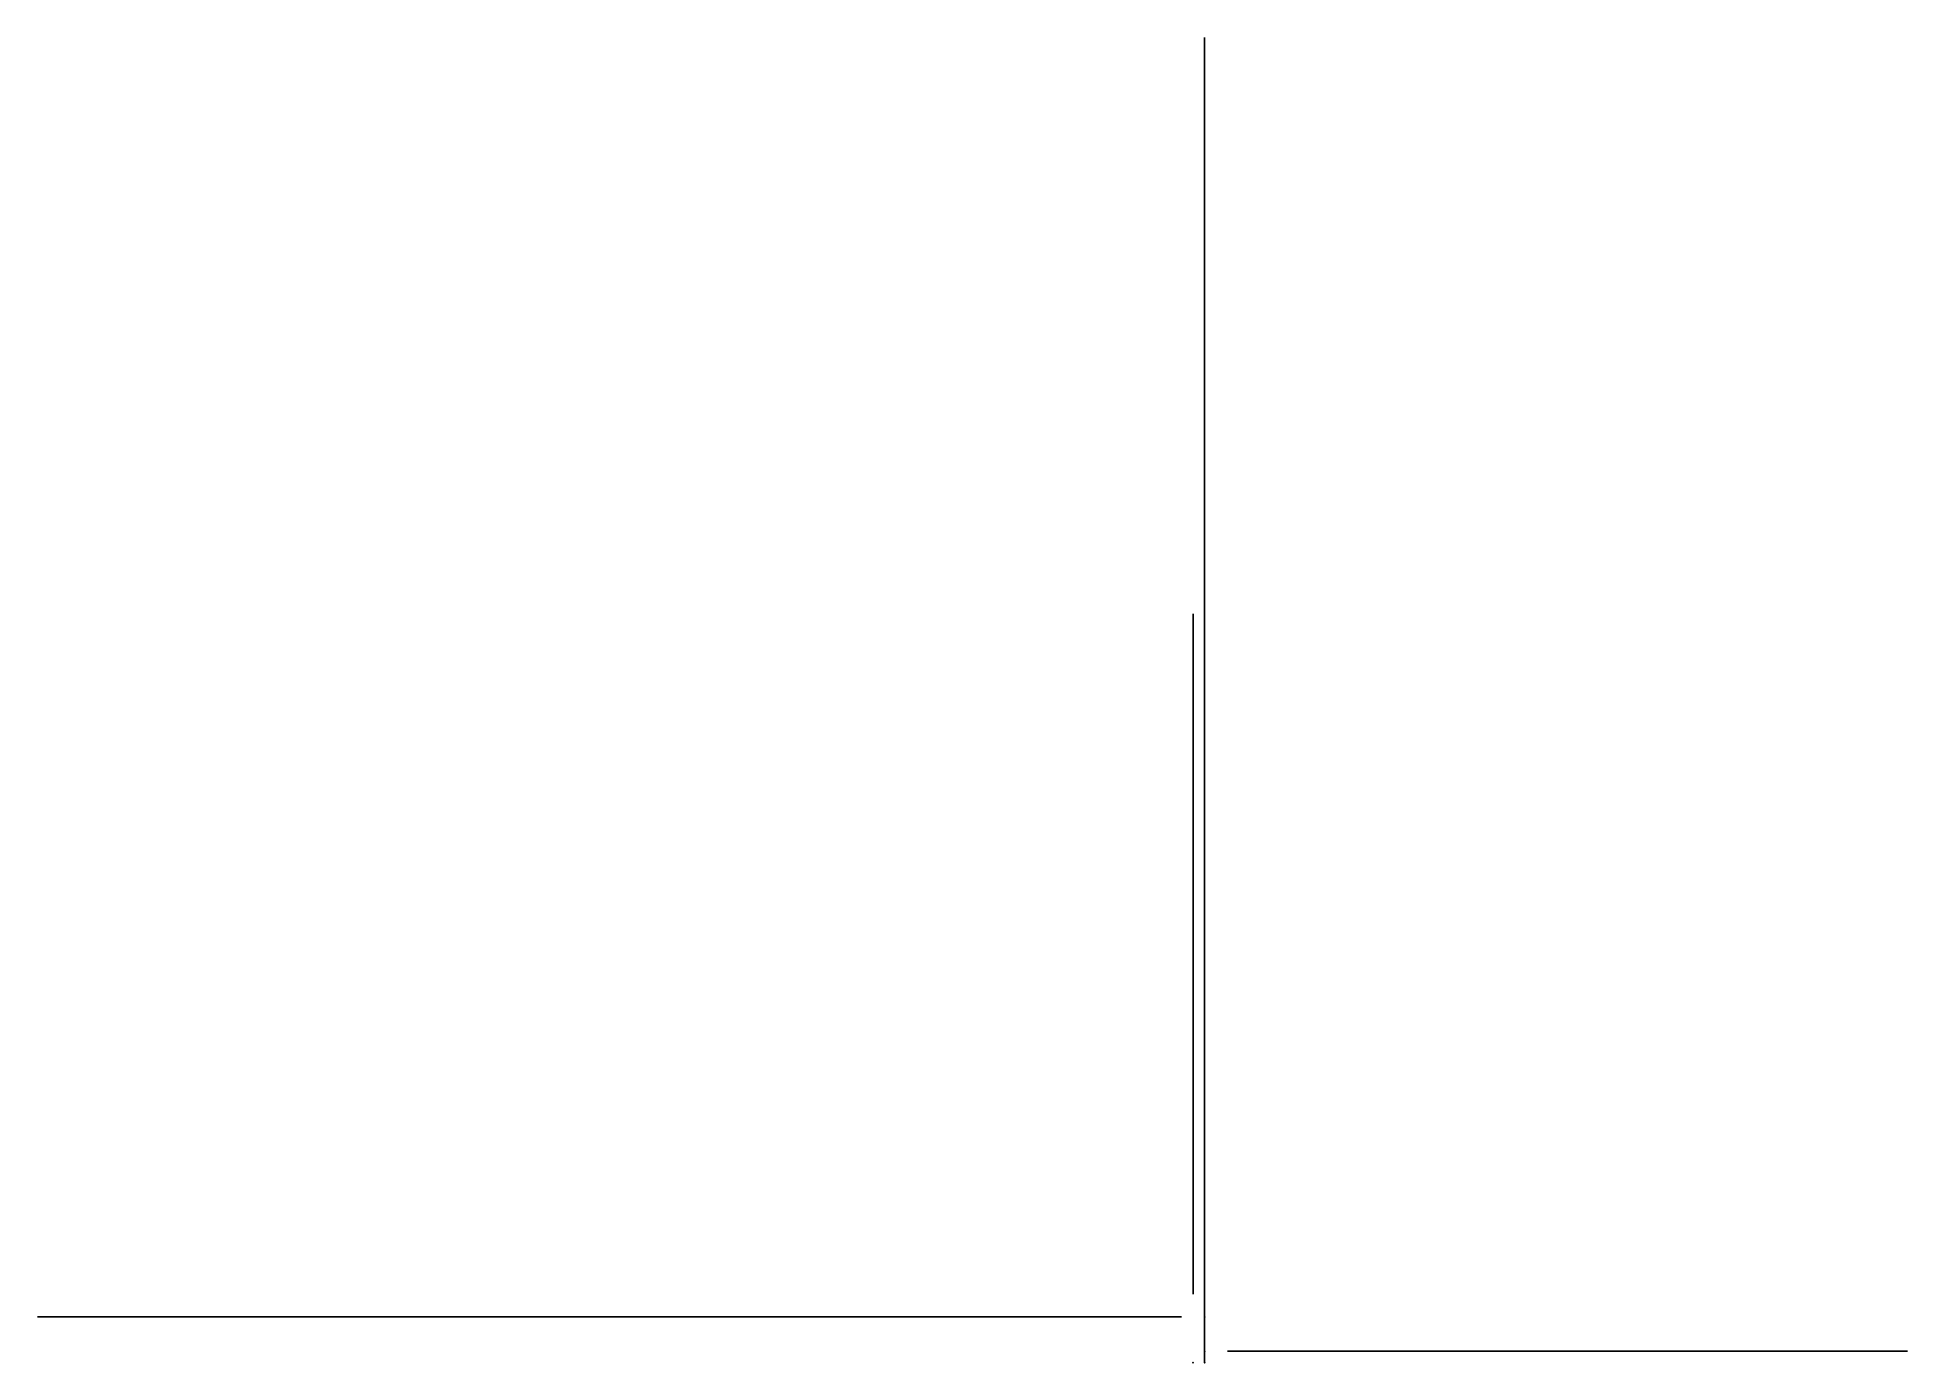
# Model space of a CAD drawing. Header units: centimetres. Extents: x -8.3 to 5, y 0 to 9.4.
import ezdxf

# ---------------------------------------------------------------- set-up
doc = ezdxf.new("R2010")
doc.units = ezdxf.units.CM
doc.header["$MEASUREMENT"] = 0
for name, color, linetype in [('X+Y- Corner (x1) v1_Sketch1', 7, 'Continuous'), ('X+Y- Corner (x1) v1_Sketch2', 7, 'Continuous'), ('X+Y- Corner (x1) v1_Sketch3', 7, 'Continuous'), ('X+Y- Corner (x1) v1_Sketch4', 7, 'Continuous'), ('X+Y- Corner (x1) v1_Sketch5', 7, 'Continuous'), ('X+Y- Corner (x1) v1_Sketch6', 7, 'Continuous'), ('X+Y- Corner (x1) v1_Sketch7', 7, 'Continuous'), ('X+Y- Corner (x1) v1_Sketch8', 7, 'Continuous')]:
    doc.layers.add(name, color=color, linetype=linetype)

msp = doc.modelspace()

# ---------------------------------------------------------------- linework, layer by layer
at = {"layer": 'X+Y- Corner (x1) v1_Sketch1'}
for p, q in [((0, 0.85, -0.675), (0, 5, -0.675)), ((0, 5, -0.675), (0, 5, -10.675)), ((0, 0, -5.675), (0, 5, -5.675)), ((0, 5, -10.675), (0, 0.85, -10.675)), ((0, 0), (0, 0.85)), ((0, 0.85), (0, 0.85, -11.35)), ((0, 0.85, -10.675), (0, 0.85, -0.675)), ((0, 0.85, -11.35), (0, 0, -11.35)), ((0, 0, -11.35), (0, 0))]:
    msp.add_line(p, q, dxfattribs=at)
msp.add_point((0, 0), dxfattribs=at)
at = {"layer": 'X+Y- Corner (x1) v1_Sketch2'}
for p, q in [((0, 0.08128, -11.35), (0, 0.08128)), ((0, 0.08128), (0, 0.08128, -0.675)), ((0, 0.08128, -10.675), (0, 0.08128, -11.35)), ((0, 0.08128, -0.675), (0, 0.08128, -10.675)), ((5, 0.08128, -11.35), (0.16256, 0.08128, -11.35)), ((0.16256, 0.08128, -11.35), (0.16256, 0.08128)), ((5, 0.08128, -5.675), (0.16256, 0.08128, -5.675)), ((0.16256, 0.08128), (5, 0.08128)), ((5, 0.08128, -0.675), (0.85, 0.08128, -0.675)), ((5, 0.08128, -10.675), (0.85, 0.08128, -10.675)), ((0.85, 0.08128, -0.675), (0.85, 0.08128)), ((0.85, 0.08128, -10.675), (0.85, 0.08128, -11.35)), ((5, 0.08128), (5, 0.08128, -11.35))]:
    msp.add_line(p, q, dxfattribs=at)
msp.add_point((0, 0.08128), dxfattribs=at)
at = {"layer": 'X+Y- Corner (x1) v1_Sketch3'}
for p, q in [((0, 5.32512, -1.855), (0, 5.32512, -1.675)), ((0, 5.32512, -0.675), (0, 1.17512, -0.675)), ((0, 1.52512, -7.645), (0, 5.32512, -7.645)), ((0, 5.32512, -1.175), (0, 0.48768, -1.175)), ((0, 5.32512, -10.175), (0, 0.48768, -10.175)), ((0, 1.17512, -10.675), (0, 5.32512, -10.675)), ((0, 5.32512, -1.675), (0, 1.52512, -1.675)), ((0, 5.32512, -10.675), (0, 5.32512, -0.675)), ((0, 5.32512, -7.645), (0, 5.32512, -7.825)), ((0, 5.32512, -7.825), (0, 1.52512, -7.825)), ((0, 1.52512, -1.855), (0, 5.32512, -1.855)), ((0, 1.52512, -1.675), (0, 1.52512, -1.855)), ((0, 1.52512, -7.825), (0, 1.52512, -7.645)), ((0, 1.17512, -11.35), (0, 1.17512, -10.675)), ((0, 1.17512, -0.675), (0, 1.17512)), ((0, 0.48768, -11.35), (0, 1.17512, -11.35)), ((0, 1.17512), (0, 0.48768)), ((0, 0.48768), (0, 0.48768, -11.35))]:
    msp.add_line(p, q, dxfattribs=at)
at = {"layer": 'X+Y- Corner (x1) v1_Sketch3', "extrusion": (1, -7e-16, 0)}
for centre in [(4.92512, -1.175), (4.07512, -10.175), (2.82512, -10.175), (2.82512, -1.175)]:
    msp.add_circle(centre, 0.165, dxfattribs=at)
at = {"layer": 'X+Y- Corner (x1) v1_Sketch3'}
msp.add_point((0, 0), dxfattribs=at)
at = {"layer": 'X+Y- Corner (x1) v1_Sketch4'}
for p, q in [((-0.8, 0.32512, -1.675), (-8.3, 0.32512, -1.675)), ((-2, 0.32512, -6.645), (-7.8, 0.32512, -6.645)), ((-7.8, 0.32512, -2.855), (-2, 0.32512, -2.855)), ((-7.8, 0.32512, -9.355), (-2, 0.32512, -9.355)), ((-0.85, 0.32512, -0.675), (-5, 0.32512, -0.675)), ((-5, 0.32512, -10.675), (-0.85, 0.32512, -10.675)), ((-5, 0.32512, -0.675), (-5, 0.32512, -10.675)), ((-5, 0.32512, -8), (-0.16256, 0.32512, -8)), ((-5, 0.32512, -2.265), (-0.16256, 0.32512, -2.265)), ((-2, 0.32512, -9.8), (-2, 0.32512, -10.675)), ((-2, 0.32512, -3.565), (-2, 0.32512, -6.2)), ((-2, 0.32512, -0.965), (-2, 0.32512, -0.675)), ((-2, 0.32512, -9.355), (-2, 0.32512, -8.7382)), ((-2, 0.32512, -2.855), (-2, 0.32512, -2.2382)), ((-2, 0.32512, -7.2618), (-2, 0.32512, -6.645)), ((-1.35, 0.32512, -1.265), (-1.7, 0.32512, -1.265)), ((-1.35, 0.32512, -3.265), (-1.7, 0.32512, -3.265)), ((-1.7, 0.32512, -6.5), (-1.35, 0.32512, -6.5)), ((-1.7, 0.32512, -9.5), (-1.35, 0.32512, -9.5)), ((-0.85, 0.32512, -10.675), (-0.85, 0.32512, -11.35)), ((-0.16256, 0.32512), (-0.85, 0.32512)), ((-0.85, 0.32512, -11.35), (-0.16256, 0.32512, -11.35)), ((-0.85, 0.32512, -1.765), (-0.85, 0.32512, -2.765)), ((-0.85, 0.32512), (-0.85, 0.32512, -0.675)), ((-0.85, 0.32512, -7), (-0.85, 0.32512, -9)), ((-0.16256, 0.32512, -11.35), (-0.16256, 0.32512)), ((0, 0.32512), (0, 0.32512, -11.35))]:
    msp.add_line(p, q, dxfattribs=at)
at = {"layer": 'X+Y- Corner (x1) v1_Sketch4', "extrusion": (-7e-16, -1, 0)}
for centre, radius, start, end in [((-1.7, -0.965, -0.32512), 0.3, 180, 270), ((-1.7, -6.2, -0.32512), 0.3, 180, 270), ((-1.7, -9.8, -0.32512), 0.3, 90, 180), ((-1.7, -3.565, -0.32512), 0.3, 90, 180), ((-1.35, -1.765, -0.32512), 0.5, 0, 90), ((-1.35, -2.765, -0.32512), 0.5, 270, 0), ((-1.35, -7, -0.32512), 0.5, 0, 90), ((-1.35, -9, -0.32512), 0.5, 270, 360)]:
    msp.add_arc(centre, radius, start, end, dxfattribs=at)
at = {"layer": 'X+Y- Corner (x1) v1_Sketch4'}
msp.add_point((0, 0.32512), dxfattribs=at)
at = {"layer": 'X+Y- Corner (x1) v1_Sketch5'}
for p, q in [((-0.85, 0.32512, -0.675), (-2, 0.32512, -0.675)), ((-2, 0.32512, -0.675), (-2, 0.32512, -0.965)), ((-2, 0.32512, -9.8), (-2, 0.32512, -10.675)), ((-2, 0.32512, -10.675), (-0.85, 0.32512, -10.675)), ((-2, 0.32512, -3.565), (-2, 0.32512, -6.2)), ((-1.35, 0.32512, -9.5), (-1.7, 0.32512, -9.5)), ((-1.35, 0.32512, -3.265), (-1.7, 0.32512, -3.265)), ((-1.7, 0.32512, -6.5), (-1.35, 0.32512, -6.5)), ((-1.7, 0.32512, -1.265), (-1.35, 0.32512, -1.265)), ((-1.665, 0.32512, -1.265), (-1.335, 0.32512, -1.26523)), ((-1.665, 0.32512, -1.075), (-1.665, 0.32512, -1.265)), ((-1.5, 0.32512, -10.275), (-1.5, 0.32512, -9.925)), ((-1.335, 0.32512, -1.075), (-1.335, 0.32512, -1.26523)), ((-0.85, 0.32512, -11.35), (-0.16256, 0.32512, -11.35)), ((-0.16256, 0.32512), (-0.85, 0.32512)), ((-0.85, 0.32512, -10.675), (-0.85, 0.32512, -11.35)), ((-0.85, 0.32512, -7), (-0.85, 0.32512, -9)), ((-0.85, 0.32512), (-0.85, 0.32512, -0.675)), ((-0.85, 0.32512, -1.765), (-0.85, 0.32512, -2.765)), ((-0.16256, 0.32512, -11.35), (-0.16256, 0.32512))]:
    msp.add_line(p, q, dxfattribs=at)
at = {"layer": 'X+Y- Corner (x1) v1_Sketch5', "extrusion": (-7e-16, -1, 0)}
for centre in [(-1.5, -1.075, -0.32512), (-1.5, -5.675, -0.32512), (-1.5, -10.275, -0.32512), (-1.5, -9.925, -0.32512)]:
    msp.add_circle(centre, 0.165, dxfattribs=at)
for centre, radius, start, end in [((-1.7, -3.565, -0.32512), 0.3, 90, 180), ((-1.7, -6.2, -0.32512), 0.3, 180, 270), ((-1.7, -0.965, -0.32512), 0.3, 180, 270), ((-1.7, -9.8, -0.32512), 0.3, 90, 180), ((-1.35, -9, -0.32512), 0.5, 270, 360), ((-1.35, -2.765, -0.32512), 0.5, 270, 360), ((-1.35, -7, -0.32512), 0.5, 0, 90), ((-1.35, -1.765, -0.32512), 0.5, 0, 90)]:
    msp.add_arc(centre, radius, start, end, dxfattribs=at)
at = {"layer": 'X+Y- Corner (x1) v1_Sketch5'}
msp.add_point((0, 0.32512), dxfattribs=at)
at = {"layer": 'X+Y- Corner (x1) v1_Sketch6'}
for p, q in [((0, 9.42512, -0.675), (0, 1.22512, -0.675)), ((0, 9.42512, -10.675), (0, 9.42512, -0.675)), ((0, 1.22512, -10.675), (0, 9.42512, -10.675)), ((0, 9.12512, -8.355), (0, 1.52512, -8.355)), ((0, 1.52512, -7.645), (0, 9.12512, -7.645)), ((0, 9.12512, -1.675), (0, 9.12512, -1.855)), ((0, 1.52512, -1.675), (0, 9.12512, -1.675)), ((0, 1.52512, -8.175), (0, 9.12512, -8.175)), ((0, 9.12512, -8.175), (0, 9.12512, -8.355)), ((0, 9.12512, -10.15), (0, 9.12512, -10.33)), ((0, 9.12512, -10.33), (0, 1.52512, -10.33)), ((0, 9.12512, -7.645), (0, 9.12512, -7.825)), ((0, 9.12512, -1.855), (0, 1.52512, -1.855)), ((0, 9.12512, -7.825), (0, 1.52512, -7.825)), ((0, 1.52512, -10.15), (0, 9.12512, -10.15)), ((0, 5.32512, -0.675), (0, 1.17512, -0.675)), ((0, 1.17512, -10.675), (0, 5.32512, -10.675)), ((0, 1.52512, -7.645), (0, 5.32512, -7.645)), ((0, 5.32512, -7.825), (0, 1.52512, -7.825)), ((0, 5.32512, -1.675), (0, 5.32512, -0.675)), ((0, 5.32512, -10.675), (0, 5.32512, -7.825)), ((0, 1.52512, -1.675), (0, 5.32512, -1.675)), ((0, 5.32512, -7.645), (0, 5.32512, -1.855)), ((0, 5.32512, -1.855), (0, 1.52512, -1.855)), ((0, 1.52512, -7.825), (0, 1.52512, -7.645)), ((0, 1.52512, -1.855), (0, 1.52512, -1.675)), ((0, 1.52512, -7.825), (0, 1.52512, -7.645)), ((0, 1.52512, -8.355), (0, 1.52512, -8.175)), ((0, 1.52512, -10.33), (0, 1.52512, -10.15)), ((0, 1.52512, -1.855), (0, 1.52512, -1.675)), ((0, 1.22512, -0.675), (0, 1.22512, -10.675)), ((0, 1.17512), (0, 0.48768)), ((0, 1.17512, -0.675), (0, 1.17512)), ((0, 1.17512, -11.35), (0, 1.17512, -10.675)), ((0, 0.48768, -11.35), (0, 1.17512, -11.35)), ((0, 0.48768), (0, 0.48768, -11.35))]:
    msp.add_line(p, q, dxfattribs=at)
at = {"layer": 'X+Y- Corner (x1) v1_Sketch6', "extrusion": (1, -7e-16, 0)}
for centre, radius in [((9.17512, -0.975), 0.08), ((9.12512, -5.675), 0.08), ((9.12512, -3.65), 0.08), ((7.82512, -1.175), 0.3), ((6.57512, -1.175), 0.3), ((5.32512, -0.975), 0.08), ((4.92512, -1.175), 0.165), ((4.07512, -1.175), 0.3), ((2.82512, -1.175), 0.3), ((2.82512, -1.175), 0.165), ((1.52512, -5.675), 0.08), ((1.52512, -3.65), 0.08), ((1.47512, -0.975), 0.08)]:
    msp.add_circle(centre, radius, dxfattribs=at)
at = {"layer": 'X+Y- Corner (x1) v1_Sketch6'}
msp.add_point((0, 0), dxfattribs=at)
at = {"layer": 'X+Y- Corner (x1) v1_Sketch7'}
for p, q in [((-0.08128, 5.32512, -7.825), (-0.08128, 5.32512, -8.175)), ((-0.08128, 5.32512, -8.355), (-0.08128, 5.32512, -10.15)), ((-0.08128, 5.32512, -0.675), (-0.08128, 5.32512, -1.675)), ((-0.08128, 1.52512, -8.355), (-0.08128, 5.32512, -8.355)), ((-0.08128, 5.32512, -1.855), (-0.08128, 5.32512, -7.645)), ((-0.08128, 5.32512, -8.175), (-0.08128, 1.52512, -8.175)), ((-0.08128, 1.52512, -10.33), (-0.08128, 5.32512, -10.33)), ((-0.08128, 5.32512, -1.675), (-0.08128, 1.52512, -1.675)), ((-0.08128, 1.17512, -0.675), (-0.08128, 5.32512, -0.675)), ((-0.08128, 1.52512, -1.855), (-0.08128, 5.32512, -1.855)), ((-0.08128, 5.32512, -10.675), (-0.08128, 1.17512, -10.675)), ((-0.08128, 5.32512, -7.645), (-0.08128, 1.52512, -7.645)), ((-0.08128, 1.52512, -7.825), (-0.08128, 5.32512, -7.825)), ((-0.08128, 5.32512, -10.15), (-0.08128, 1.52512, -10.15)), ((-0.08128, 5.32512, -10.33), (-0.08128, 5.32512, -10.675)), ((-0.08128, 4.17512, -3.175), (-0.08128, 4.17512, -4.675)), ((-0.08128, 1.17512, -3.175), (-0.08128, 4.17512, -3.175)), ((-0.08128, 4.17512, -4.675), (-0.08128, 1.17512, -4.675)), ((-0.08128, 1.52512, -7.645), (-0.08128, 1.52512, -7.825)), ((-0.08128, 1.52512, -1.675), (-0.08128, 1.52512, -1.855)), ((-0.08128, 1.52512, -10.15), (-0.08128, 1.52512, -10.33)), ((-0.08128, 1.52512, -8.175), (-0.08128, 1.52512, -8.355)), ((-0.08128, 1.17512, -11.35), (-0.08128, 0.48768, -11.35)), ((-0.08128, 0.48768), (-0.08128, 1.17512)), ((-0.08128, 1.17512), (-0.08128, 1.17512, -0.675)), ((-0.08128, 1.17512, -4.675), (-0.08128, 1.17512, -3.175)), ((-0.08128, 1.17512, -10.675), (-0.08128, 1.17512, -11.35)), ((-0.08128, 0.48768, -11.35), (-0.08128, 0.48768))]:
    msp.add_line(p, q, dxfattribs=at)
at = {"layer": 'X+Y- Corner (x1) v1_Sketch7', "extrusion": (-1, 7e-16, 0)}
for centre in [(-4.92512, -1.175, 0.08128), (-2.82512, -1.175, 0.08128)]:
    msp.add_circle(centre, 0.165, dxfattribs=at)
at = {"layer": 'X+Y- Corner (x1) v1_Sketch7'}
msp.add_point((-0.08128, 0), dxfattribs=at)
at = {"layer": 'X+Y- Corner (x1) v1_Sketch8'}
for p, q in [((0, 5.32512, -8.175), (0, 5.32512, -7.825)), ((0, 5.32512, -7.825), (0, 1.52512, -7.825)), ((0, 5.32512, -10.15), (0, 5.32512, -8.355)), ((0, 1.52512, -8.175), (0, 5.32512, -8.175)), ((0, 5.32512, -1.675), (0, 5.32512, -0.675)), ((0, 5.32512, -10.675), (0, 5.32512, -10.33)), ((0, 5.32512, -0.675), (0, 1.17512, -0.675)), ((0, 1.52512, -10.15), (0, 5.32512, -10.15)), ((0, 5.32512, -8.355), (0, 1.52512, -8.355)), ((0, 1.52512, -1.675), (0, 5.32512, -1.675)), ((0, 5.32512, -1.855), (0, 1.52512, -1.855)), ((0, 5.32512, -7.645), (0, 5.32512, -1.855)), ((0, 1.52512, -7.645), (0, 5.32512, -7.645)), ((0, 1.17512, -10.675), (0, 5.32512, -10.675)), ((0, 5.32512, -10.33), (0, 1.52512, -10.33)), ((0, 1.17512, -3.175), (0, 4.17512, -3.175)), ((0, 4.17512, -4.675), (0, 1.17512, -4.675)), ((0, 4.17512, -3.175), (0, 4.17512, -4.675)), ((0, 1.52512, -8.355), (0, 1.52512, -8.175)), ((0, 1.52512, -7.825), (0, 1.52512, -7.645)), ((0, 1.52512, -1.855), (0, 1.52512, -1.675)), ((0, 1.52512, -10.33), (0, 1.52512, -10.15)), ((0, 1.17512), (0, 0.48768)), ((0, 1.17512, -0.675), (0, 1.17512)), ((0, 1.17512, -11.35), (0, 1.17512, -10.675)), ((0, 1.17512, -4.675), (0, 1.17512, -3.175)), ((0, 0.48768, -11.35), (0, 1.17512, -11.35)), ((0, 0.48768), (0, 0.48768, -11.35))]:
    msp.add_line(p, q, dxfattribs=at)
at = {"layer": 'X+Y- Corner (x1) v1_Sketch8', "extrusion": (1, -7e-16, -1e-16)}
for centre, radius in [((4.92512, -1.175), 0.165), ((2.72512, -4.75), 0.4), ((2.82512, -1.175), 0.165), ((2.72512, -4.75), 0.165), ((2.72512, -9.2525), 0.165)]:
    msp.add_circle(centre, radius, dxfattribs=at)
at = {"layer": 'X+Y- Corner (x1) v1_Sketch8'}
msp.add_point((0, 0), dxfattribs=at)

doc.saveas('drawing.dxf')
